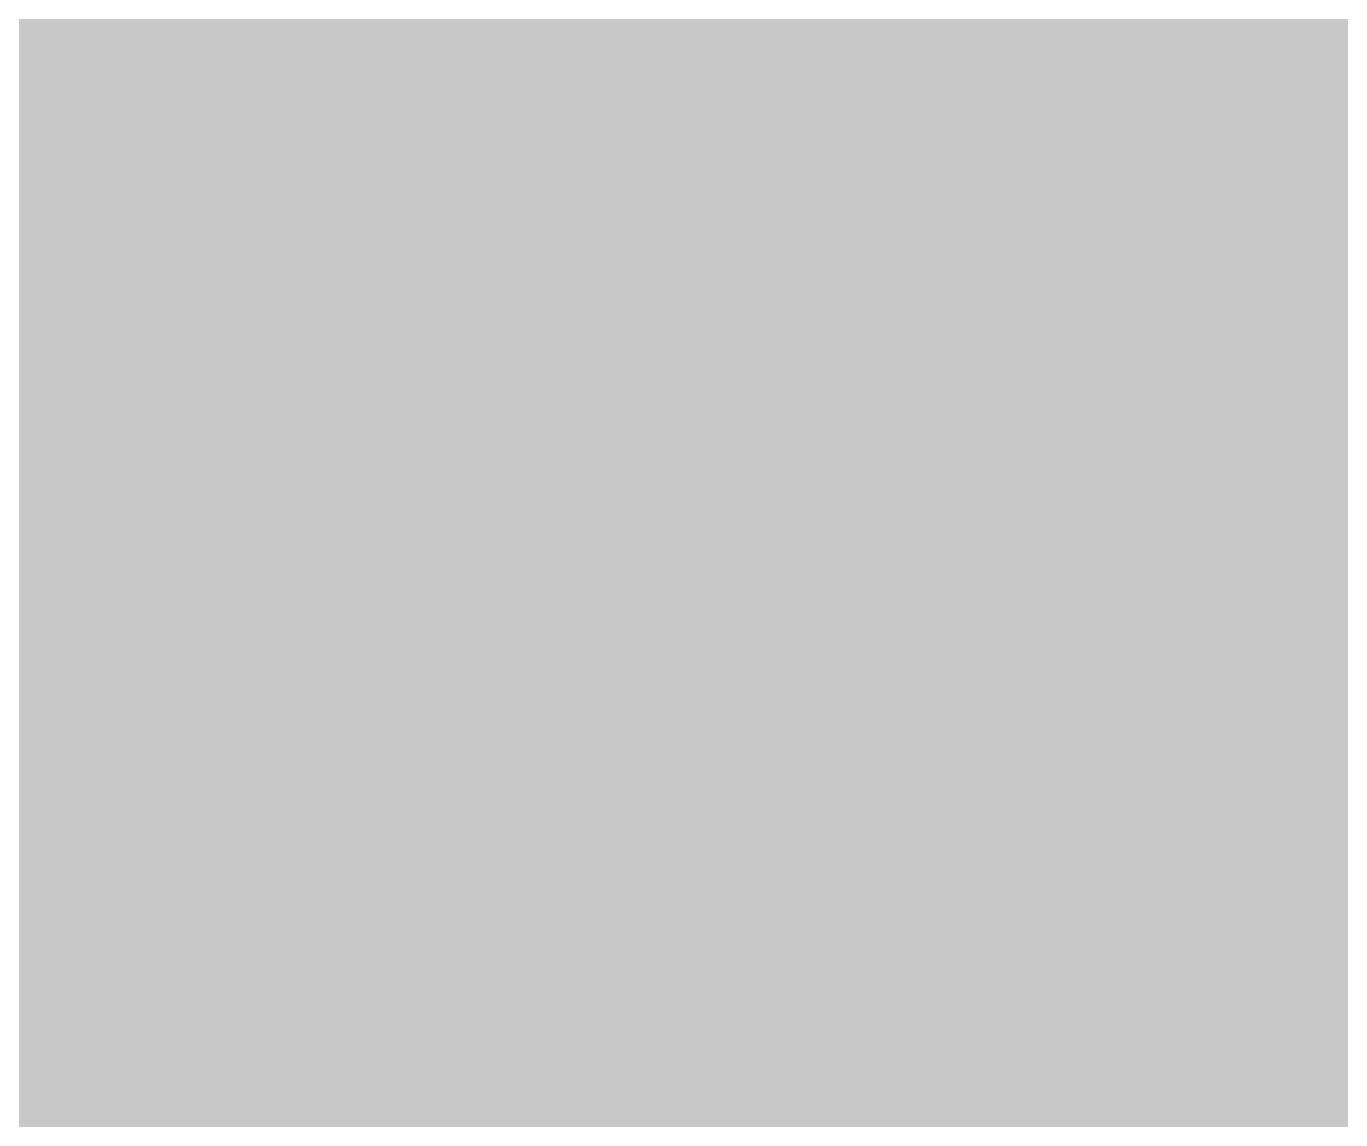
# Model space of a CAD drawing. Header units: metres. Extents: x -6 to 1255, y -2 to 532.
# Drawn here: x 1061.33 to 1068.7, y 104.74 to 110.87 of the extents above; entities that cross this region are included whole.
import ezdxf

# ---------------------------------------------------------------- set-up
doc = ezdxf.new("R2010")
doc.units = ezdxf.units.M
doc.header["$MEASUREMENT"] = 0
doc.layers.add('TPX_BUILDINGS_HATCH', color=7, linetype='CONTINUOUS', lineweight=0, true_color=0xf0f0f0)

msp = doc.modelspace()

# ---------------------------------------------------------------- hatches: boundary and pattern name
at = {"layer": 'TPX_BUILDINGS_HATCH'}
h = msp.add_hatch(color=256, dxfattribs=at)
h.paths.add_polyline_path([(1045.9667, 93.3018), (1044.0467, 88.2018), (1044.2702, 88.1158), (1044.0497, 87.5148), (1044.3197, 86.9148), (1047.1797, 85.8348), (1047.7797, 86.1048), (1047.9997, 86.6853), (1053.0137, 84.7848), (1052.7597, 84.0748), (1053.4797, 83.8048), (1054.4997, 83.0048), (1055.6197, 82.3748), (1056.1597, 82.1448), (1056.8297, 81.9248), (1058.0897, 81.6648), (1059.3097, 81.6048), (1060.0297, 81.3348), (1060.2902, 82.0268), (1065.3272, 80.1178), (1065.0997, 79.5048), (1065.3697, 78.9048), (1068.2197, 77.8148), (1068.8297, 78.0848), (1069.0597, 78.6953), (1069.3067, 78.6013), (1070.0282, 80.4808), (1071.3867, 84.0213), (1072.5197, 87.0003), (1072.6267, 87.2813), (1072.8587, 87.8853), (1073.7067, 90.0913), (1073.7582, 90.2253), (1073.9257, 90.6618), (1073.9867, 90.8213), (1075.0467, 93.6213), (1070.8697, 95.2248), (1071.7097, 97.4148), (1075.8847, 95.8068), (1076.6347, 97.7618), (1076.7847, 98.1523), (1077.0647, 98.8818), (1078.0467, 101.4413), (1078.3967, 102.3613), (1078.8967, 103.6813), (1079.0302, 104.0298), (1080.0267, 106.6313), (1080.1197, 106.8748), (1079.8497, 107.4848), (1077.1997, 108.4948), (1076.5897, 108.2248), (1076.7597, 108.6648), (1072.9797, 110.1048), (1072.7362, 109.4458), (1061.9802, 113.5963), (1062.2197, 114.2148), (1058.3397, 115.7148), (1058.1597, 115.2748), (1057.8897, 115.8848), (1055.3397, 116.8648), (1054.7397, 116.6048), (1054.6672, 116.4218), (1053.1177, 112.3058), (1053.0672, 112.1718), (1051.3972, 107.7118), (1050.5677, 105.5253), (1054.6697, 103.9448), (1053.8297, 101.7648), (1049.7417, 103.3238), (1049.6772, 103.1518), (1048.3967, 99.7518), (1047.4867, 97.3418), (1047.2767, 96.7618), (1046.1567, 93.8018), (1045.9667, 93.3018)])
h.paths.add_polyline_path([(1059.4397, 98.7348), (1061.6297, 104.4548), (1062.5297, 104.1048), (1062.3097, 103.5348), (1062.3297, 103.0748), (1062.3897, 102.9048), (1062.5397, 102.6648), (1062.8997, 102.3848), (1064.6797, 101.6948), (1065.2197, 101.7648), (1065.5097, 101.9448), (1065.7497, 102.3048), (1065.9397, 102.7948), (1066.7997, 102.4748), (1064.5997, 96.7548), (1059.4397, 98.7348)], flags=16)

doc.saveas('drawing.dxf')
